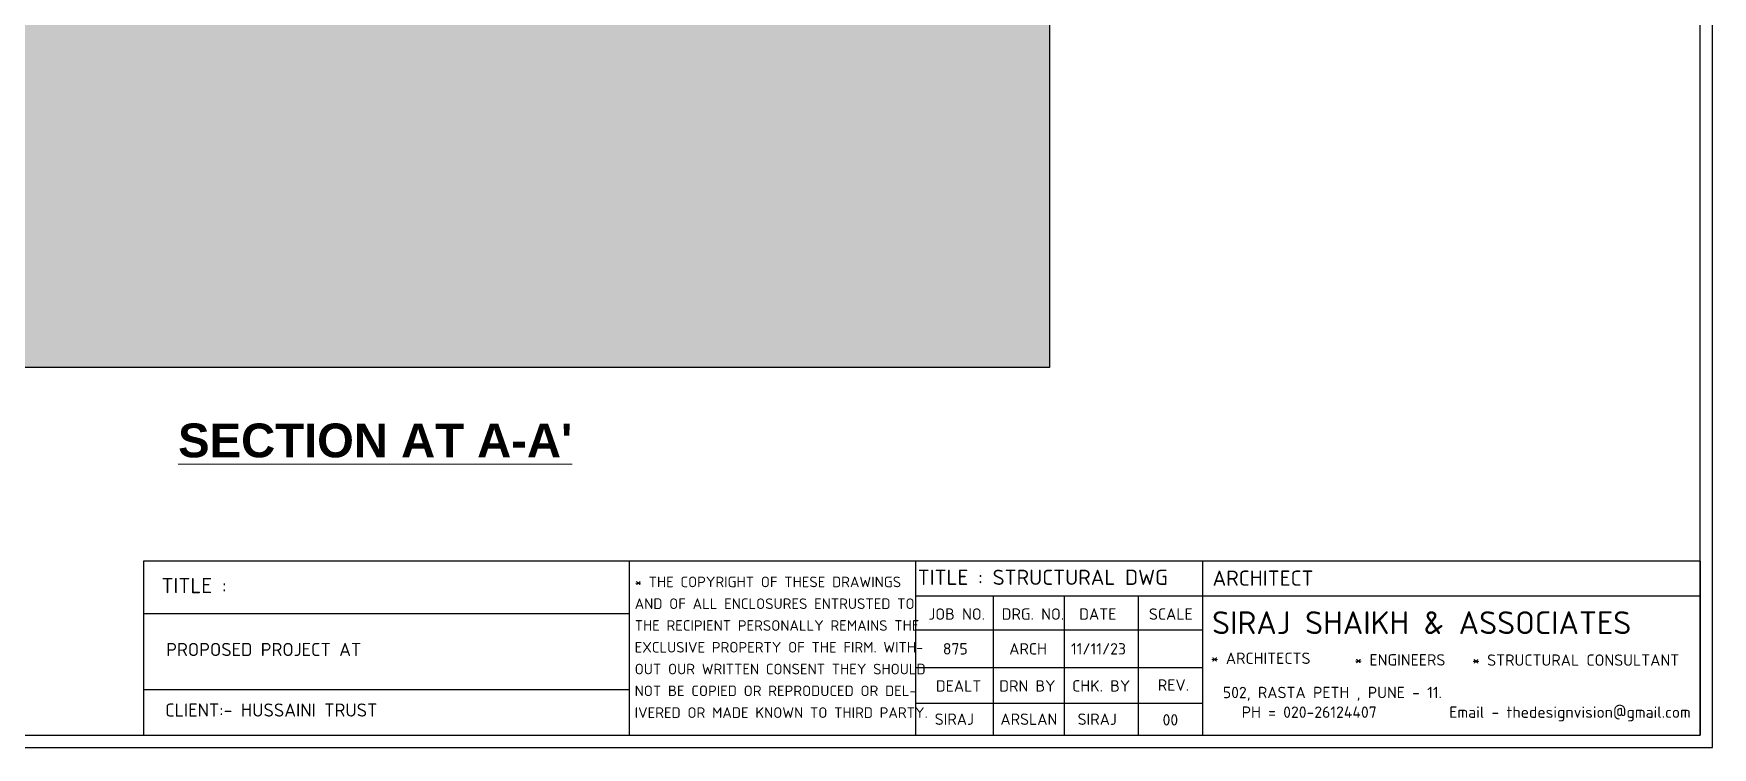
# Model space of a CAD drawing. Header units: inches. Extents: x 13054 to 48691, y 5623 to 20391.
# Drawn here: x 47394 to 47990, y 18662 to 18915 of the extents above; entities that cross this region are included whole.
import ezdxf

# ---------------------------------------------------------------- set-up
doc = ezdxf.new("R2010")
doc.units = ezdxf.units.IN
doc.header["$MEASUREMENT"] = 0
doc.layers.add('INTERIOR', color=37, linetype='Continuous', lineweight=30)
doc.layers.add('SHEET', color=7, linetype='Continuous', lineweight=20)
doc.styles.get("Standard").update_dxf_attribs({"font": 'arial.ttf'})
doc.styles.add('style2', font='isocpeur.ttf', dxfattribs={"height": 10})

msp = doc.modelspace()

# ---------------------------------------------------------------- hatches: boundary and pattern name
at = {"true_color": 0xc7c8ca, "transparency": 33554687}
h = msp.add_hatch(dxfattribs=at)
h.set_pattern_fill('GRAVEL', color=9, scale=20)
h.set_pattern_definition([(228.0127875, (14.4, 20.4609), (-160, -180), [2.69072, -266.381761]), (184.9697407, (12.6, 18.4609), (240, 20), [4.61736, -457.118495]), (132.510447, (8, 18.0609), (200, -220), [3.25576, -322.320652]), (267.273689, (0.2, 13.0609), (20, 400), [4.20476, -416.271161]), (292.8336542, (0, 8.8609), (-100, 240), [4.1231, -408.1874626]), (357.273689, (1.6, 5.0609), (-400, 20), [4.20476, -416.271161]), (37.6942405, (5.8, 4.8609), (-260, -200), [5.56058, -550.496971]), (72.2553284, (10.2, 8.2609), (140, 440), [5.24976, -519.72643]), (121.4295656, (11.8, 13.2609), (-160, 260), [4.219, -417.681462]), (175.2363583, (9.6, 16.861), (220, -20), [4.81664, -236.0152516]), (222.3974378, (4.8, 17.2609), (-240, -220), [6.22896, -616.6675]), (138.814075, (20, 12.861), (-140, 120), [2.12602, -210.476896]), (171.4692344, (18.4, 14.2609), (260, -40), [4.04474, -400.430228]), (225, (14.4, 14.861), (-2e-15, -20), [2.82842, -25.455851]), (203.1985905, (13, 17.261), (100, 40), [1.52316, -150.792302]), (291.8014095, (11.6, 16.661), (-20, 60), [2.15406, -105.549236]), (30.9637565, (12.4, 14.661), (60, 40), [3.49858, -113.120458]), (161.565051, (15.4, 16.461), (40, -20), [2.52982, -60.715733]), (16.3895403, (0, 16.6609), (200, 60), [3.544, -350.856903]), (70.346176, (3.4, 17.6609), (-80, -220), [2.97322, -294.348155]), (293.1985905, (15.4, 20.461), (-40, 100), [3.0463, -149.269162]), (343.6104597, (16.6, 17.6609), (-200, 60), [3.544, -350.856903]), (339.443955, (0, 4.261), (-100, 40), [3.4176, -167.462475]), (294.7751406, (3.2, 3.0609), (-100, 220), [2.86356, -283.492861]), (66.8014095, (15.6, 0.461), (40, 100), [3.0463, -149.269162]), (17.3540246, (16.8, 3.2609), (-260, -80), [3.35262, -331.908472]), (69.443955, (5.8, 0.461), (-40, -100), [1.7088, -169.171275]), (101.3099325, (14.4, 0.461), (-20, 80), [1.0198, -100.96059]), (165.963757, (14.2, 1.461), (60, -20), [4.1231, -78.3390125]), (186.009006, (10.2, 2.4609), (200, 20), [3.821, -378.2784635]), (303.690068, (12.4, 12.861), (-20, 40), [2.88444, -69.2265855]), (353.1572266, (14, 10.4609), (340, -40), [5.03588, -498.5512525]), (60.945396, (19, 9.861), (-80, -140), [2.05912, -203.853483]), (90, (20, 11.66), (-20, 20), [1.2, -18.8]), (120.2564372, (9.8, 3.0609), (80, -140), [2.77848, -275.0704]), (48.0127875, (8.4, 5.4609), (160, 180), [5.38144, -263.691041]), (0, (12, 9.46), (20, 20), [5.2, -14.8]), (325.3048465, (17.2, 9.4609), (200, -140), [3.16228, -313.065486]), (254.054604, (19.8, 7.661), (-20, -80), [2.91204, -142.690158]), (207.6459754, (19, 4.8609), (-380, -200), [4.7413, -469.389484]), (175.4260787, (14.8, 2.6609), (-260, 20), [5.01598, -496.581468])])
h.paths.add_polyline_path([(47755, 18922.461), (47357, 18922.461), (47357, 18908.461), (47357, 18796.461), (47755, 18796.461)])

# ---------------------------------------------------------------- linework, layer by layer
for p, q in [((47755, 18922.461), (47755, 18796.461)), ((47755, 18796.461), (47215, 18796.461)), ((47433.369, 18727.666), (47433.369, 18665.949))]:
    msp.add_line(p, q)
at = {"lineweight": -2}
for p, q in [((47985.986, 18727.666), (47433.369, 18727.666)), ((47707.396, 18727.666), (47707.396, 18665.949)), ((47809.367, 18727.666), (47809.367, 18665.949)), ((47985.986, 18727.666), (47985.986, 18665.949)), ((47707.396, 18715.372), (47985.986, 18715.372)), ((47735.022, 18715.372), (47735.022, 18665.949)), ((47760.252, 18715.372), (47760.252, 18665.949)), ((47786.461, 18715.372), (47786.461, 18665.949)), ((47707.396, 18703.27), (47809.367, 18703.27)), ((47707.396, 18689.941), (47809.367, 18689.941)), ((47433.369, 18682.165), (47605.823, 18682.165)), ((47707.396, 18677.278), (47809.367, 18677.278)), ((47435.958, 18665.949), (47985.986, 18665.949))]:
    msp.add_line(p, q, dxfattribs=at)
for points in [[(47990.357, 18661.579), (47990.357, 19315.5), (47056.982, 19315.5), (47056.982, 18661.579)], [(47985.986, 18665.949), (47985.986, 19311.129), (47061.352, 19311.129), (47061.352, 18665.949)]]:
    msp.add_lwpolyline(points, close=True)
at = {"layer": 'INTERIOR', "lineweight": -2, "ltscale": 100}
msp.add_line((47433.369, 18709.091), (47605.823, 18709.091), dxfattribs=at)
at = {"layer": 'SHEET', "lineweight": -2}
msp.add_line((47605.823, 18727.666), (47605.823, 18665.949), dxfattribs=at)

# ---------------------------------------------------------------- texts
at = {"lineweight": -2, "style": 'style2'}
for s, height, p in [('TITLE :', 5.3914, (47439.768, 18716.32)), ('* THE COPYRIGHT OF THESE DRAWINGS ', 3.75826, (47607.753, 18718.435)), ('TITLE : STRUCTURAL DWG', 5.39137, (47708.219, 18719.258)), ('ARCHITECT', 5.3914, (47812.892, 18718.967)), ('AND OF ALL ENCLOSURES ENTRUSTED TO', 3.75826, (47607.753, 18710.704)), ('JOB NO.', 4.0435, (47712.026, 18706.882)), ('DRG. NO.', 4.0435, (47738.031, 18706.882)), ('DATE', 4.0435, (47765.55, 18706.882)), ('SCALE', 4.0435, (47790.298, 18706.882)), ('SIRAJ SHAIKH & ASSOCIATES', 8.08706, (47812.734, 18701.801)), ('THE RECIPIENT PERSONALLY REMAINS THE', 3.75826, (47607.753, 18702.973)), ('PROPOSED PROJECT AT ', 4.66009, (47441.429, 18694.006)), ('EXCLUSIVE PROPERTY OF THE FIRM. WITH-', 3.75826, (47607.753, 18695.241)), ('875', 4.0435, (47717.153, 18694.543)), ('ARCH', 4.0435, (47740.714, 18694.543)), ('11/11/23', 4.0435, (47762.64, 18694.543)), ('OUT OUR WRITTEN CONSENT THEY SHOULD', 3.75826, (47607.753, 18687.51)), ('* ARCHITECTS', 4.04353, (47812.291, 18691.201)), ('* ENGINEERS', 4.04353, (47863.298, 18690.63)), ('* STRUCTURAL CONSULTANT', 4.04353, (47905.055, 18690.541)), ('DEALT', 4.0435, (47714.684, 18681.377)), ('DRN BY', 4.0435, (47737.169, 18681.377)), ('CHK. BY', 4.0435, (47763.06, 18681.389)), ('REV.', 4.0435, (47793.477, 18681.683)), ('NOT BE COPIED OR REPRODUCED OR DEL-', 3.75826, (47607.753, 18679.779)), ('502, RASTA PETH , PUNE - 11. ', 4.04353, (47816.555, 18679.052)), ('IVERED OR MADE KNOWN TO THIRD PARTY.', 3.75826, (47607.753, 18672.048)), ('SIRAJ', 4.0435, (47714.254, 18669.576)), ('ARSLAN', 4.0435, (47737.575, 18669.576)), ('SIRAJ', 4.0435, (47764.984, 18669.576)), ('00', 4.0435, (47795.158, 18669.344)), ('  PH = 020-26124407          Email - thedesignvision@gmail.com', 4.04353, (47818.093, 18672.069))]:
    msp.add_text(s, height=height, dxfattribs=at).set_placement(p)
at = {"linetype": 'ByBlock', "lineweight": 0, "insert": (47445.656, 18776.528), "char_height": 12, "attachment_point": 1}
msp.add_mtext_dynamic_manual_height_columns("{\\fArial|b1|i0|c0|p34;\\LSECTION AT A-A'}", width=287.32488, gutter_width=189.162, heights=[0], dxfattribs=at)
at = {"lineweight": -2, "insert": (47441.044, 18677.172), "char_height": 4.66009, "attachment_point": 1, "style": 'style2'}
msp.add_mtext_dynamic_manual_height_columns('CLIENT:- HUSSAINI TRUST ', width=283.62314, gutter_width=65.52, heights=[0], dxfattribs=at)

doc.saveas('drawing.dxf')
